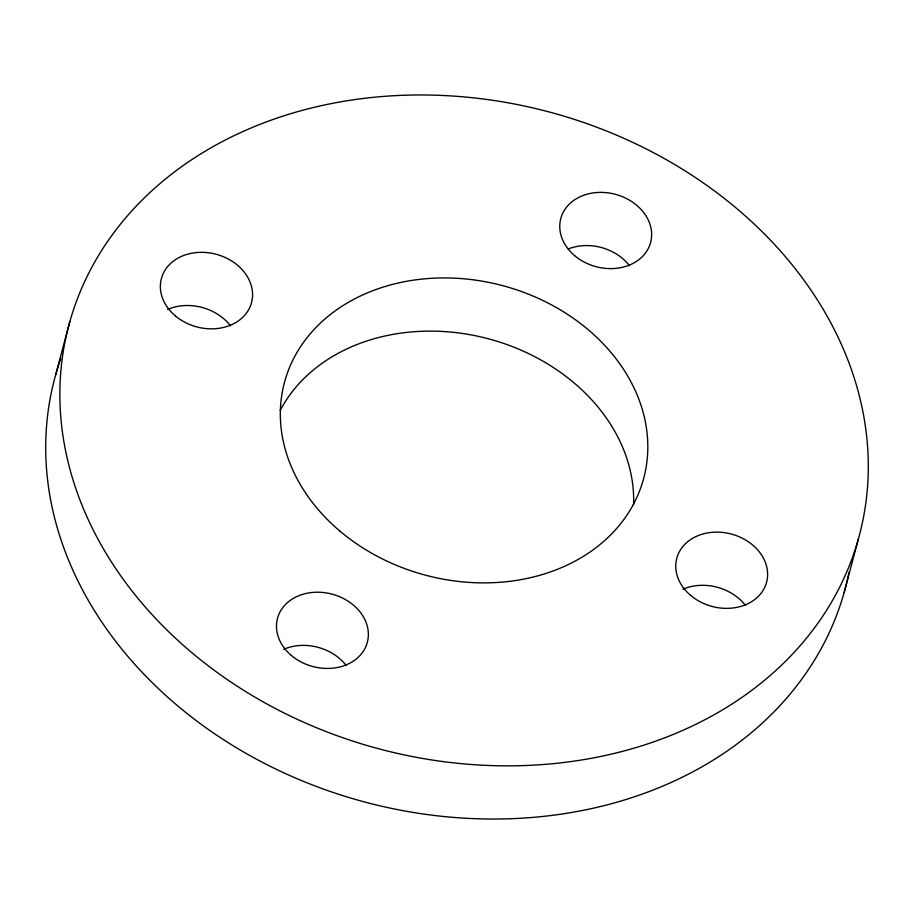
<?xml version="1.0" encoding="UTF-8"?>
<svg xmlns="http://www.w3.org/2000/svg" width="914" height="914" viewBox="0 0 914 914"><rect width="100%" height="100%" fill="white"/><g stroke="black" fill="none" stroke-linecap="round" stroke-linejoin="round"><path stroke-width="1.37" d="M55.697 374.74L69.841 321.557M844.159 592.443L858.303 539.26A408.992 329.623 14.9 0 0 344.327 101.203A408.992 329.623 14.9 0 0 189.598 650.768A408.992 329.623 14.9 0 0 858.303 539.26M283.671 649.306A46.477 37.451 14.9 0 1 346.28 665.586M682.929 589.222A46.477 37.451 14.9 0 1 745.527 605.502M568.188 248.974A46.477 37.451 14.9 0 1 629.563 265.768M280.175 410.432A185.908 149.827 14.9 0 1 488.602 338.843A185.908 149.827 14.9 0 1 633.573 504.734M848.992 572.301A408.992 329.623 14.9 0 1 362.915 801.521A408.992 329.623 14.9 0 1 60.77 358.688M167.605 309.435A46.66 37.6 14.9 0 1 230.454 325.784M339.7 530.908A185.908 149.827 14.9 0 0 643.387 479.473A185.908 149.827 14.9 0 0 409.141 280.849A185.908 149.827 14.9 0 0 339.7 530.908M690.596 595.368A46.477 37.451 14.9 0 0 766.515 582.504A46.477 37.451 14.9 0 0 707.95 532.851A46.477 37.451 14.9 0 0 690.596 595.368M291.338 655.452A46.477 37.451 14.9 0 0 367.257 642.588A46.477 37.451 14.9 0 0 308.704 592.935A46.477 37.451 14.9 0 0 291.338 655.452M175.248 315.798A46.66 37.6 14.9 0 0 251.464 302.9A46.66 37.6 14.9 0 0 192.671 253.052A46.66 37.6 14.9 0 0 175.248 315.798M574.62 255.623A46.477 37.451 14.9 0 0 650.539 242.758A46.477 37.451 14.9 0 0 591.986 193.105A46.477 37.451 14.9 0 0 574.62 255.623"/></g></svg>
